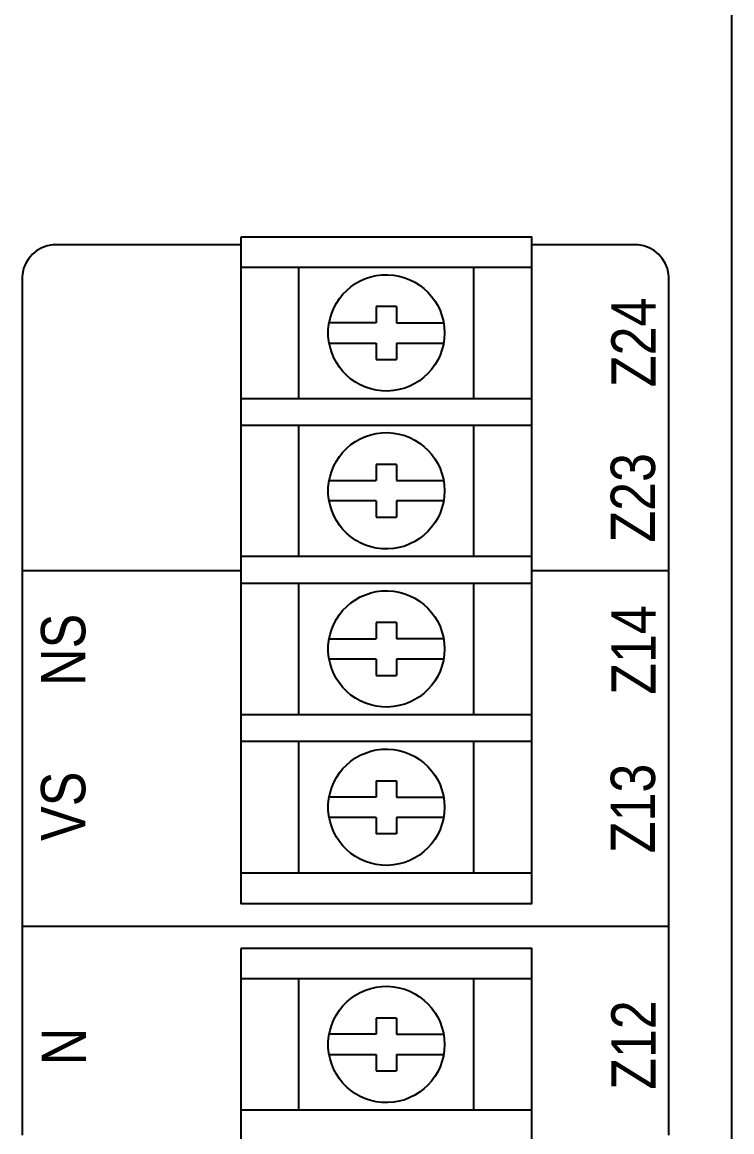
# Model space of a CAD drawing. Extents: x -11 to 35.7, y -8.8 to 26.3.
# Drawn here: x 23.003 to 24.71, y 3.69 to 6.357 of the extents above; entities that cross this region are included whole.
import ezdxf

# ---------------------------------------------------------------- set-up
doc = ezdxf.new("R2010")
doc.units = 0
doc.header["$MEASUREMENT"] = 0
doc.layers.add('5_00_DWG', color=7, linetype='CONTINUOUS')

msp = doc.modelspace()

# ---------------------------------------------------------------- linework, layer by layer
at = {"layer": '5_00_DWG'}
for points in [[(24.7101, 3.6558), (24.7101, 3.7542), (24.7101, 3.8523), (24.7101, 3.9503), (24.7101, 4.0481), (24.7101, 4.1456), (24.7101, 4.2429), (24.7101, 4.3399), (24.7101, 4.4367), (24.7101, 4.5332), (24.7101, 4.6293), (24.7101, 4.7252), (24.7101, 4.8208), (24.7101, 4.916), (24.7101, 5.0109), (24.7101, 5.1055), (24.7101, 5.1996), (24.7101, 5.2934), (24.7101, 5.3868), (24.7101, 5.4798), (24.7101, 5.5724), (24.7101, 5.6646), (24.7101, 5.7563), (24.7101, 5.8476), (24.7101, 5.9384), (24.7101, 6.0287), (24.7101, 6.1186), (24.7101, 6.2079), (24.7101, 6.2968), (24.7101, 6.3851)], [(23.5293, 5.841), (23.5293, 4.2391), (24.229, 4.2391), (24.229, 5.841), (23.5293, 5.841)], [(23.5293, 5.8221), (23.5283, 5.8221), (23.5254, 5.8221), (23.5207, 5.8221), (23.5144, 5.8221), (23.5065, 5.8221), (23.4972, 5.8221), (23.4865, 5.8221), (23.4745, 5.8221), (23.4615, 5.8221), (23.4474, 5.8221), (23.4167, 5.8221), (23.3832, 5.8221), (23.3478, 5.8221), (23.2749, 5.8221), (23.2391, 5.8221), (23.205, 5.8221), (23.1734, 5.8221), (23.1588, 5.8221), (23.1451, 5.8221), (23.1326, 5.8221), (23.1211, 5.8221), (23.111, 5.8221), (23.1023, 5.8221), (23.095, 5.8221), (23.0894, 5.8221), (23.0855, 5.8221), (23.0834, 5.8221), (23.0824, 5.8221), (23.0806, 5.8221), (23.0772, 5.8219), (23.0636, 5.8197), (23.0507, 5.8152), (23.0387, 5.8087), (23.028, 5.8001), (23.0188, 5.7897), (23.0116, 5.778), (23.0066, 5.7654), (23.0037, 5.752), (23.0032, 5.7451), (23.0031, 5.7415), (23.0031, 5.7379), (23.0031, 5.7308), (23.0031, 5.7206), (23.0031, 5.7071), (23.0031, 5.6906), (23.0031, 5.6712), (23.0031, 5.6489), (23.0031, 5.6238), (23.0031, 5.5961), (23.0031, 5.5657), (23.0031, 5.5329), (23.0031, 5.4977), (23.0031, 5.4602), (23.0031, 5.4205), (23.0031, 5.3787), (23.0031, 5.3349), (23.0031, 5.2892), (23.0031, 5.2417), (23.0031, 5.1924), (23.0031, 5.1415), (23.0031, 5.0891), (23.0031, 5.0353), (23.0031, 4.9801), (23.0031, 4.9237), (23.0031, 4.8662), (23.0031, 4.8076), (23.0031, 4.6876), (23.0031, 4.5645), (23.0031, 4.4392), (23.0031, 4.1847), (23.0031, 3.9302), (23.0031, 3.8049), (23.0031, 3.6819)], [(24.5586, 3.6819), (24.5586, 3.8049), (24.5586, 3.9302), (24.5586, 4.1847), (24.5586, 4.4392), (24.5586, 4.5645), (24.5586, 4.6876), (24.5586, 4.8076), (24.5586, 4.8662), (24.5586, 4.9237), (24.5586, 4.9801), (24.5586, 5.0353), (24.5586, 5.0891), (24.5586, 5.1415), (24.5586, 5.1924), (24.5586, 5.2417), (24.5586, 5.2892), (24.5586, 5.3349), (24.5586, 5.3787), (24.5586, 5.4205), (24.5586, 5.4602), (24.5586, 5.4977), (24.5586, 5.5329), (24.5586, 5.5657), (24.5586, 5.5961), (24.5586, 5.6238), (24.5586, 5.6489), (24.5586, 5.6712), (24.5586, 5.6906), (24.5586, 5.7071), (24.5586, 5.7206), (24.5586, 5.7308), (24.5586, 5.7379), (24.5586, 5.7415), (24.5585, 5.7451), (24.5579, 5.752), (24.5551, 5.7654), (24.55, 5.778), (24.5429, 5.7897), (24.5337, 5.8001), (24.523, 5.8087), (24.511, 5.8152), (24.4981, 5.8197), (24.4845, 5.8219), (24.481, 5.8221), (24.4793, 5.8221), (24.4784, 5.8221), (24.4772, 5.8221), (24.475, 5.8221), (24.4719, 5.8221), (24.4678, 5.8221), (24.4573, 5.8221), (24.4439, 5.8221), (24.4281, 5.8221), (24.4104, 5.8221), (24.3913, 5.8221), (24.3713, 5.8221), (24.3305, 5.8221), (24.3107, 5.8221), (24.292, 5.8221), (24.2748, 5.8221), (24.2596, 5.8221), (24.2469, 5.8221), (24.2373, 5.8221), (24.2338, 5.8221), (24.2311, 5.8221), (24.2295, 5.8221), (24.229, 5.8221)], [(23.5292, 5.7684), (24.229, 5.7684)], [(23.6689, 5.453), (23.6689, 5.768)], [(24.0893, 5.453), (24.0893, 5.768)], [(23.8547, 5.6741), (23.8547, 5.6349)], [(23.9036, 5.6741), (23.8547, 5.6741)], [(23.9036, 5.6741), (23.9036, 5.6349)], [(23.8547, 5.6349), (23.7415, 5.6349)], [(23.9036, 5.6349), (24.0168, 5.6349)], [(23.7415, 5.5861), (23.8547, 5.5861)], [(23.8547, 5.5861), (23.8547, 5.5469)], [(23.9036, 5.5861), (23.9036, 5.5469)], [(23.9036, 5.5861), (24.0168, 5.5861)], [(23.8547, 5.5469), (23.9036, 5.5469)], [(23.5292, 5.4529), (24.229, 5.4529)], [(23.5292, 5.389), (24.229, 5.389)], [(23.6689, 5.074), (23.6689, 5.389)], [(24.0893, 5.074), (24.0893, 5.389)], [(23.8547, 5.2946), (23.8547, 5.2555)], [(23.9036, 5.2946), (23.8547, 5.2946)], [(23.9036, 5.2946), (23.9036, 5.2555)], [(23.7415, 5.2555), (23.8547, 5.2555)], [(23.9036, 5.2555), (24.0168, 5.2555)], [(23.8547, 5.2066), (23.7415, 5.2066)], [(23.8547, 5.2066), (23.8547, 5.1675)], [(23.9036, 5.2066), (23.9036, 5.1675)], [(24.0168, 5.2066), (23.9036, 5.2066)], [(23.8547, 5.1675), (23.9036, 5.1675)], [(23.5292, 5.0739), (24.229, 5.0739)], [(23.0031, 5.0394), (23.5293, 5.0394)], [(24.229, 5.0394), (24.5586, 5.0394)], [(24.229, 5.008), (23.5292, 5.008)], [(23.6689, 4.693), (23.6689, 5.008)], [(24.0893, 4.693), (24.0893, 5.008)], [(23.8547, 4.9145), (23.8547, 4.8753)], [(23.9036, 4.9145), (23.8547, 4.9145)], [(23.9036, 4.9145), (23.9036, 4.8753)], [(23.7415, 4.8753), (23.8547, 4.8753)], [(24.0168, 4.8753), (23.9036, 4.8753)], [(23.8547, 4.8265), (23.7415, 4.8265)], [(23.8547, 4.8265), (23.8547, 4.7873)], [(23.9036, 4.8265), (23.9036, 4.7873)], [(24.0168, 4.8265), (23.9036, 4.8265)], [(23.8547, 4.7873), (23.9036, 4.7873)], [(23.5292, 4.693), (24.229, 4.693)], [(24.229, 4.6281), (23.5292, 4.6281)], [(23.6689, 4.313), (23.6689, 4.628)], [(24.0893, 4.313), (24.0893, 4.628)], [(23.8547, 4.5339), (23.8547, 4.4948)], [(23.8547, 4.5339), (23.9036, 4.5339)], [(23.9036, 4.5339), (23.9036, 4.4948)], [(23.8547, 4.4948), (23.7415, 4.4948)], [(23.9036, 4.4948), (24.0168, 4.4948)], [(23.8547, 4.4459), (23.7415, 4.4459)], [(23.8547, 4.4459), (23.8547, 4.4068)], [(23.9036, 4.4459), (23.9036, 4.4068)], [(24.0168, 4.4459), (23.9036, 4.4459)], [(23.9036, 4.4068), (23.8547, 4.4068)], [(23.5292, 4.313), (24.229, 4.313)], [(24.5586, 4.1837), (23.0031, 4.1837)], [(23.5293, 4.1307), (23.5293, 2.5288), (24.229, 2.5288), (24.229, 4.1307), (23.5293, 4.1307)], [(24.229, 4.0581), (23.5292, 4.0581)], [(23.6689, 3.7427), (23.6689, 4.0577)], [(24.0893, 3.7427), (24.0893, 4.0577)], [(23.8547, 3.9638), (23.8547, 3.9247)], [(23.9036, 3.9638), (23.8547, 3.9638)], [(23.9036, 3.9638), (23.9036, 3.9247)], [(23.8547, 3.9247), (23.7415, 3.9247)], [(23.9036, 3.9247), (24.0168, 3.9247)], [(23.7415, 3.8758), (23.8547, 3.8758)], [(23.8547, 3.8758), (23.8547, 3.8367)], [(23.9036, 3.8758), (23.9036, 3.8367)], [(23.9036, 3.8758), (24.0168, 3.8758)], [(23.8547, 3.8367), (23.9036, 3.8367)], [(24.229, 3.7426), (23.5292, 3.7426)]]:
    msp.add_lwpolyline(points, dxfattribs=at)
for points in [[(24.019, 5.6105), (24.0183, 5.5964), (24.0162, 5.5827), (24.0129, 5.5695), (24.0083, 5.5568), (24.0026, 5.5448), (23.9958, 5.5334), (23.988, 5.5227), (23.9792, 5.5128), (23.9695, 5.5038), (23.9591, 5.4957), (23.9478, 5.4887), (23.9359, 5.4827), (23.9234, 5.4778), (23.9103, 5.4742), (23.8967, 5.4718), (23.8827, 5.4707), (23.8686, 5.4711), (23.8548, 5.4728), (23.8414, 5.4758), (23.8286, 5.4801), (23.8164, 5.4855), (23.8048, 5.4921), (23.7939, 5.4996), (23.7839, 5.5082), (23.7746, 5.5176), (23.7663, 5.5279), (23.759, 5.539), (23.7527, 5.5507), (23.7476, 5.5631), (23.7436, 5.5761), (23.7409, 5.5895), (23.7395, 5.6034), (23.7395, 5.6176), (23.7409, 5.6315), (23.7436, 5.6449), (23.7476, 5.6579), (23.7527, 5.6703), (23.759, 5.682), (23.7663, 5.6931), (23.7746, 5.7034), (23.7839, 5.7128), (23.7939, 5.7214), (23.8048, 5.7289), (23.8164, 5.7355), (23.8286, 5.7409), (23.8414, 5.7452), (23.8548, 5.7482), (23.8686, 5.7499), (23.8827, 5.7503), (23.8967, 5.7492), (23.9103, 5.7468), (23.9234, 5.7432), (23.9359, 5.7383), (23.9478, 5.7323), (23.9591, 5.7253), (23.9695, 5.7172), (23.9792, 5.7082), (23.988, 5.6983), (23.9958, 5.6876), (24.0026, 5.6762), (24.0083, 5.6642), (24.0129, 5.6515), (24.0162, 5.6383), (24.0183, 5.6246)], [(24.019, 5.231), (24.0183, 5.2169), (24.0162, 5.2033), (24.0129, 5.1901), (24.0083, 5.1774), (24.0026, 5.1653), (23.9958, 5.1539), (23.988, 5.1432), (23.9792, 5.1333), (23.9695, 5.1243), (23.9591, 5.1163), (23.9478, 5.1092), (23.9359, 5.1032), (23.9234, 5.0983), (23.9103, 5.0947), (23.8967, 5.0923), (23.8827, 5.0913), (23.8686, 5.0916), (23.8548, 5.0933), (23.8414, 5.0964), (23.8286, 5.1006), (23.8164, 5.1061), (23.8048, 5.1126), (23.7939, 5.1202), (23.7839, 5.1287), (23.7746, 5.1382), (23.7663, 5.1484), (23.759, 5.1595), (23.7527, 5.1713), (23.7476, 5.1836), (23.7436, 5.1966), (23.7409, 5.2101), (23.7395, 5.2239), (23.7395, 5.2381), (23.7409, 5.252), (23.7436, 5.2655), (23.7476, 5.2784), (23.7527, 5.2908), (23.759, 5.3026), (23.7663, 5.3136), (23.7746, 5.3239), (23.7839, 5.3333), (23.7939, 5.3419), (23.8048, 5.3495), (23.8164, 5.356), (23.8286, 5.3614), (23.8414, 5.3657), (23.8548, 5.3687), (23.8686, 5.3704), (23.8827, 5.3708), (23.8967, 5.3697), (23.9103, 5.3674), (23.9234, 5.3637), (23.9359, 5.3589), (23.9478, 5.3529), (23.9591, 5.3458), (23.9695, 5.3377), (23.9792, 5.3287), (23.988, 5.3188), (23.9958, 5.3082), (24.0026, 5.2968), (24.0083, 5.2847), (24.0129, 5.272), (24.0162, 5.2588), (24.0183, 5.2451)], [(24.019, 4.8509), (24.0183, 4.8368), (24.0162, 4.8231), (24.0129, 4.8099), (24.0083, 4.7972), (24.0026, 4.7852), (23.9958, 4.7738), (23.988, 4.7631), (23.9792, 4.7532), (23.9695, 4.7442), (23.9591, 4.7361), (23.9478, 4.7291), (23.9359, 4.7231), (23.9234, 4.7182), (23.9103, 4.7146), (23.8967, 4.7122), (23.8827, 4.7111), (23.8686, 4.7115), (23.8548, 4.7132), (23.8414, 4.7162), (23.8286, 4.7205), (23.8164, 4.7259), (23.8048, 4.7325), (23.7939, 4.74), (23.7839, 4.7486), (23.7746, 4.758), (23.7663, 4.7683), (23.759, 4.7794), (23.7527, 4.7911), (23.7476, 4.8035), (23.7436, 4.8165), (23.7409, 4.8299), (23.7395, 4.8438), (23.7395, 4.858), (23.7409, 4.8719), (23.7436, 4.8853), (23.7476, 4.8983), (23.7527, 4.9107), (23.759, 4.9224), (23.7663, 4.9335), (23.7746, 4.9438), (23.7839, 4.9532), (23.7939, 4.9618), (23.8048, 4.9693), (23.8164, 4.9759), (23.8286, 4.9813), (23.8414, 4.9856), (23.8548, 4.9886), (23.8686, 4.9903), (23.8827, 4.9907), (23.8967, 4.9896), (23.9103, 4.9872), (23.9234, 4.9836), (23.9359, 4.9787), (23.9478, 4.9727), (23.9591, 4.9657), (23.9695, 4.9576), (23.9792, 4.9486), (23.988, 4.9387), (23.9958, 4.928), (24.0026, 4.9166), (24.0083, 4.9046), (24.0129, 4.8919), (24.0162, 4.8787), (24.0183, 4.865)], [(24.019, 4.4704), (24.0183, 4.4563), (24.0162, 4.4426), (24.0129, 4.4294), (24.0083, 4.4167), (24.0026, 4.4047), (23.9958, 4.3932), (23.988, 4.3826), (23.9792, 4.3727), (23.9695, 4.3637), (23.9591, 4.3556), (23.9478, 4.3486), (23.9359, 4.3426), (23.9234, 4.3377), (23.9103, 4.3341), (23.8967, 4.3317), (23.8827, 4.3306), (23.8686, 4.331), (23.8548, 4.3327), (23.8414, 4.3357), (23.8286, 4.34), (23.8164, 4.3454), (23.8048, 4.352), (23.7939, 4.3595), (23.7839, 4.3681), (23.7746, 4.3775), (23.7663, 4.3878), (23.759, 4.3989), (23.7527, 4.4106), (23.7476, 4.423), (23.7436, 4.436), (23.7409, 4.4494), (23.7395, 4.4633), (23.7395, 4.4775), (23.7409, 4.4914), (23.7436, 4.5048), (23.7476, 4.5178), (23.7527, 4.5302), (23.759, 4.5419), (23.7663, 4.553), (23.7746, 4.5633), (23.7839, 4.5727), (23.7939, 4.5812), (23.8048, 4.5888), (23.8164, 4.5954), (23.8286, 4.6008), (23.8414, 4.6051), (23.8548, 4.6081), (23.8686, 4.6098), (23.8827, 4.6102), (23.8967, 4.6091), (23.9103, 4.6067), (23.9234, 4.6031), (23.9359, 4.5982), (23.9478, 4.5922), (23.9591, 4.5852), (23.9695, 4.5771), (23.9792, 4.5681), (23.988, 4.5582), (23.9958, 4.5475), (24.0026, 4.5361), (24.0083, 4.524), (24.0129, 4.5114), (24.0162, 4.4982), (24.0183, 4.4845)], [(24.019, 3.9002), (24.0183, 3.8861), (24.0162, 3.8725), (24.0129, 3.8592), (24.0083, 3.8466), (24.0026, 3.8345), (23.9958, 3.8231), (23.988, 3.8124), (23.9792, 3.8025), (23.9695, 3.7935), (23.9591, 3.7854), (23.9478, 3.7784), (23.9359, 3.7724), (23.9234, 3.7675), (23.9103, 3.7639), (23.8967, 3.7615), (23.8827, 3.7604), (23.8686, 3.7608), (23.8548, 3.7625), (23.8414, 3.7655), (23.8286, 3.7698), (23.8164, 3.7752), (23.8048, 3.7818), (23.7939, 3.7894), (23.7839, 3.7979), (23.7746, 3.8074), (23.7663, 3.8176), (23.759, 3.8287), (23.7527, 3.8404), (23.7476, 3.8528), (23.7436, 3.8658), (23.7409, 3.8792), (23.7395, 3.8931), (23.7395, 3.9073), (23.7409, 3.9212), (23.7436, 3.9346), (23.7476, 3.9476), (23.7527, 3.96), (23.759, 3.9717), (23.7663, 3.9828), (23.7746, 3.9931), (23.7839, 4.0025), (23.7939, 4.0111), (23.8048, 4.0186), (23.8164, 4.0252), (23.8286, 4.0306), (23.8414, 4.0349), (23.8548, 4.0379), (23.8686, 4.0396), (23.8827, 4.04), (23.8967, 4.0389), (23.9103, 4.0366), (23.9234, 4.0329), (23.9359, 4.028), (23.9478, 4.022), (23.9591, 4.015), (23.9695, 4.0069), (23.9792, 3.9979), (23.988, 3.988), (23.9958, 3.9774), (24.0026, 3.9659), (24.0083, 3.9539), (24.0129, 3.9412), (24.0162, 3.928), (24.0183, 3.9143)]]:
    msp.add_lwpolyline(points, close=True, dxfattribs=at)

# ---------------------------------------------------------------- texts
at = {"layer": '5_00_DWG', "char_height": 0.106722, "attachment_point": 7, "rotation": 90}
for s, insert in [('\\fInterstate-Regular|b0|i0|c0|p34;\\W0.875;Z24', (24.527, 5.4801)), ('\\fInterstate-Regular|b0|i0|c0|p34;\\W0.875;Z23', (24.527, 5.1065)), ('\\fInterstate-Regular|b0|i0|c0|p34;\\W0.875;Z14', (24.527, 4.7408)), ('\\fInterstate-Regular|b0|i0|c0|p34;\\W0.875;NS', (23.1566, 4.762)), ('\\fInterstate-Regular|b0|i0|c0|p34;\\W0.875;Z13', (24.527, 4.3599)), ('\\fInterstate-Regular|b0|i0|c0|p34;\\W0.875;VS', (23.1566, 4.3895)), ('\\fInterstate-Regular|b0|i0|c0|p34;\\W0.875;Z12', (24.527, 3.7913)), ('\\fInterstate-Regular|b0|i0|c0|p34;\\W0.875;N', (23.1566, 3.8504))]:
    msp.add_mtext(s, dxfattribs=dict(at, insert=insert))

doc.saveas('drawing.dxf')
